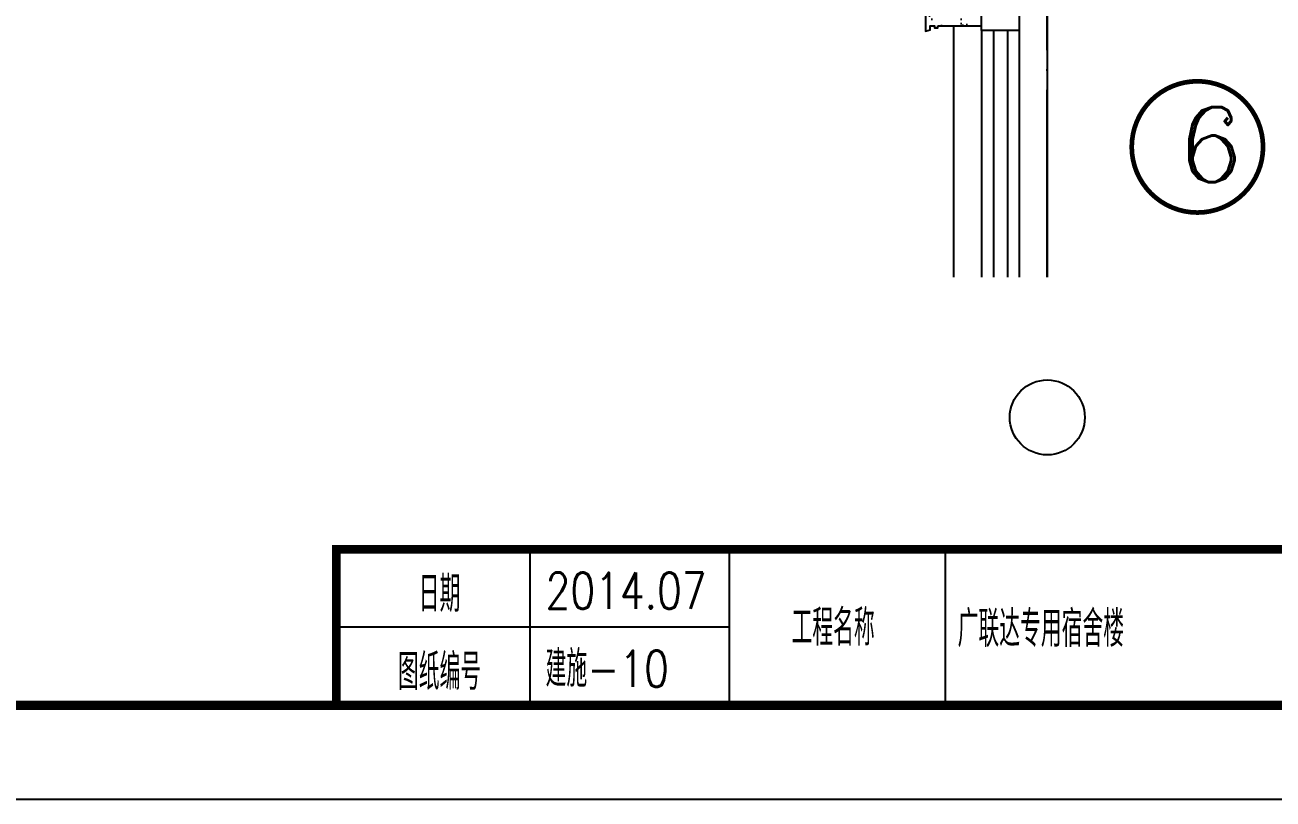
# Model space of a CAD drawing. Extents: x -105837 to 547563, y 466041 to 508041.
# Drawn here: x 467191 to 480496, y 466041 to 474295 of the extents above; entities that cross this region are included whole.
import ezdxf
from ezdxf.enums import TextEntityAlignment as Align

# ---------------------------------------------------------------- set-up
doc = ezdxf.new("R2010")
doc.units = 0
doc.header["$LTSCALE"] = 1000
doc.header["$MEASUREMENT"] = 0
doc.linetypes.add('DOTE', pattern=[2.42, 2, -0.2, 0.02, -0.2])
doc.layers.get('0').update_dxf_attribs({"linetype": 'CONTINUOUS'})
for name, color, linetype in [('AXIS', 3, 'CONTINUOUS'), ('AXIS_TEXT', 7, 'CONTINUOUS'), ('DIM1', 3, 'CONTINUOUS'), ('DOTE', 1, 'DOTE'), ('MC', 151, 'CONTINUOUS'), ('PUB_TITLE', 4, 'CONTINUOUS'), ('t-填充', 8, 'CONTINUOUS'), ('可见线', 151, 'CONTINUOUS'), ('文字', 7, 'CONTINUOUS')]:
    doc.layers.add(name, color=color, linetype=linetype)
doc.styles.add('COMPLEX', font='COMPLEX.shx')
doc.styles.add('STK', font='COMPLEX.SHX', dxfattribs={"bigfont": 'STK.SHX'})
doc.styles.add('国标仿宋', font='SIMPLEX.shx', dxfattribs={"width": 0.75, "bigfont": 'gbhzfs.shx'})

# ---------------------------------------------------------------- blocks, each defined once
blk = doc.blocks.new('_axiso')
blk.add_circle((0, 0), 0.5)
at = {"layer": 'AXIS_TEXT', "style": 'COMPLEX', "width": 1.041667}
blk.add_attdef('A', text='', height=0.56, dxfattribs=at).set_placement((-0.25, -0.28), (0.25, -0.28), align=Align.FIT)

msp = doc.modelspace()

# ---------------------------------------------------------------- hatches: boundary and pattern name
at = {"layer": 't-填充'}
h = msp.add_hatch(dxfattribs=at)
h.set_pattern_fill('砂灰土', color=256, scale=1000, style=0)
h.set_pattern_definition([(37.5, (325073.96, 452156.2), (-6.29934, 192.68238), [0, -152, 0, -170, 0, -162.5]), (7.5, (325073.96, 452156.2), (176.97767, 282.2146), [0, -82, 0, -137, 0, -52.5]), (327.5, (324950.96, 452156.2), (311.41419, 0.5659), [0, -50, 0, -180, 0, -235]), (317.5, (324950.96, 452156.2), (300.61266, 87.76756), [0, -25, 0, -118, 0, -135])])
h.paths.add_polyline_path([(476889.66678, 476885.01247), (476789.66678, 476785.01247), (476789.66678, 476235.01247), (476789.66678, 474230.53391), (476842.38039, 474244.71173), (476842.38039, 474285.01247), (476887.55516, 474285.01247), (476887.55516, 474263.242), (476920.70499, 474263.242), (476920.70499, 474285.01247), (477389.66679, 474285.01247), (477389.66679, 474385.01247), (476889.66678, 474385.01247)])

# ---------------------------------------------------------------- linework, layer by layer
at = {"layer": 'DIM1', "color": 7, "linetype": 'Continuous', "const_width": 50, "elevation": 40323.92596}
msp.add_lwpolyline([(480389.47503, 472994.52255, -1), (478989.47503, 472994.52255, -1)], format="xyb", close=True, dxfattribs=at)
at = {"layer": 'DOTE'}
msp.add_line((478089.66678, 471604.86914, 40490.94641), (478089.66678, 485211.68004, 40490.94641), dxfattribs=at)
at = {"layer": 'MC'}
for p, q in [((477389.66679, 474235.01247, 41104.44244), (477389.66679, 471604.86914, 41104.44244)), ((477514.66679, 474235.01247, 41104.44244), (477514.66679, 471604.86914, 41104.44244)), ((477664.66679, 474235.01247, 41104.44244), (477664.66679, 471604.86914, 41104.44244)), ((477789.66679, 474235.01247, 41104.44244), (477789.66679, 471604.86914, 41104.44244))]:
    msp.add_line(p, q, dxfattribs=at)
for points, elevation in [([(477789.66679, 474585.01247), (477789.66679, 474235.01247), (477389.66679, 474235.01247), (477389.66679, 474585.01247)], 41104.44244), ([(476789.66678, 474285.01247), (476789.66678, 474230.53391), (476842.38039, 474244.71173), (476842.38039, 474285.01247), (476887.55516, 474285.01247), (476887.55516, 474263.242), (476920.70499, 474263.242), (476920.70499, 474285.01247)], 41575.13704)]:
    msp.add_lwpolyline(points, dxfattribs=dict(at, elevation=elevation))
at = {"layer": 'PUB_TITLE'}
msp.add_lwpolyline([(428763.01576, 466040.74173), (488163.01576, 466040.74173), (488163.01576, 508040.74173), (428763.01576, 508040.74173)], close=True, dxfattribs=at)
at = {"layer": 'PUB_TITLE', "const_width": 100}
msp.add_lwpolyline([(429763.01576, 467040.74173), (487163.01576, 467040.74173), (487163.01576, 507040.74173), (429763.01576, 507040.74173)], close=True, dxfattribs=at)
at = {"layer": '可见线'}
for p, q in [((478089.66678, 474485.01247, 41180.7221), (478089.66678, 471604.86914, 41180.7221)), ((477089.66678, 474285.01247, 41180.7221), (477089.66678, 471604.86914, 41180.7221))]:
    msp.add_line(p, q, dxfattribs=at)
for points, elevation in [([(476789.66678, 476235.01247), (476789.66678, 474230.53391)], 41023.31648), ([(476842.38039, 474285.01247), (476887.55516, 474285.01247)], 41575.13704), ([(476920.70499, 474285.01247), (477389.66679, 474285.01247)], 41180.7221)]:
    msp.add_lwpolyline(points, dxfattribs=dict(at, elevation=elevation))
at = {"layer": '文字'}
for p, q in [((472572.85601, 468703.94173), (472572.85601, 467040.74173)), ((474698.05601, 468703.94173), (474698.05601, 467040.74173)), ((476999.23504, 468703.94173), (476999.23504, 467040.74173)), ((474698.05601, 467872.34173), (470508.53837, 467872.34173))]:
    msp.add_line(p, q, dxfattribs=at)
at = {"layer": '文字', "const_width": 92.4}
msp.add_lwpolyline([(470508.53837, 468703.94173), (470508.53837, 467040.74173), (487163.01576, 467040.74173), (487163.01576, 468703.94173)], close=True, dxfattribs=at)

# ---------------------------------------------------------------- block references
at = {"layer": 'AXIS', "xscale": 800, "yscale": 800, "zscale": 800, "rotation": 180}
msp.add_blockref('_axiso', (478089.66678, 470109.94563, 40077.08099), dxfattribs=at)

# ---------------------------------------------------------------- texts
at = {"layer": 'DIM1', "color": 7, "linetype": 'Continuous', "style": 'STK'}
msp.add_text('6', height=800, dxfattribs=at).set_placement((479500.88873, 472620.08804, 40323.92596))
at = {"layer": '文字', "style": '国标仿宋', "width": 0.8}
for s, p in [('日期', (471610.5703, 468036.1241)), ('工程名称', (475806.34296, 467675.97785)), ('图纸编号', (471610.5703, 467204.5241))]:
    msp.add_text(s, height=385, dxfattribs=at).set_placement(p, align=Align.CENTER)
for s, p in [('2014.07', (472740.73263, 468069.67468)), ('广联达专用宿舍楼', (477133.45327, 467663.7237)), ('建施-10', (472740.73263, 467238.07468))]:
    msp.add_text(s, height=385, dxfattribs=at).set_placement(p)

doc.saveas('drawing.dxf')
